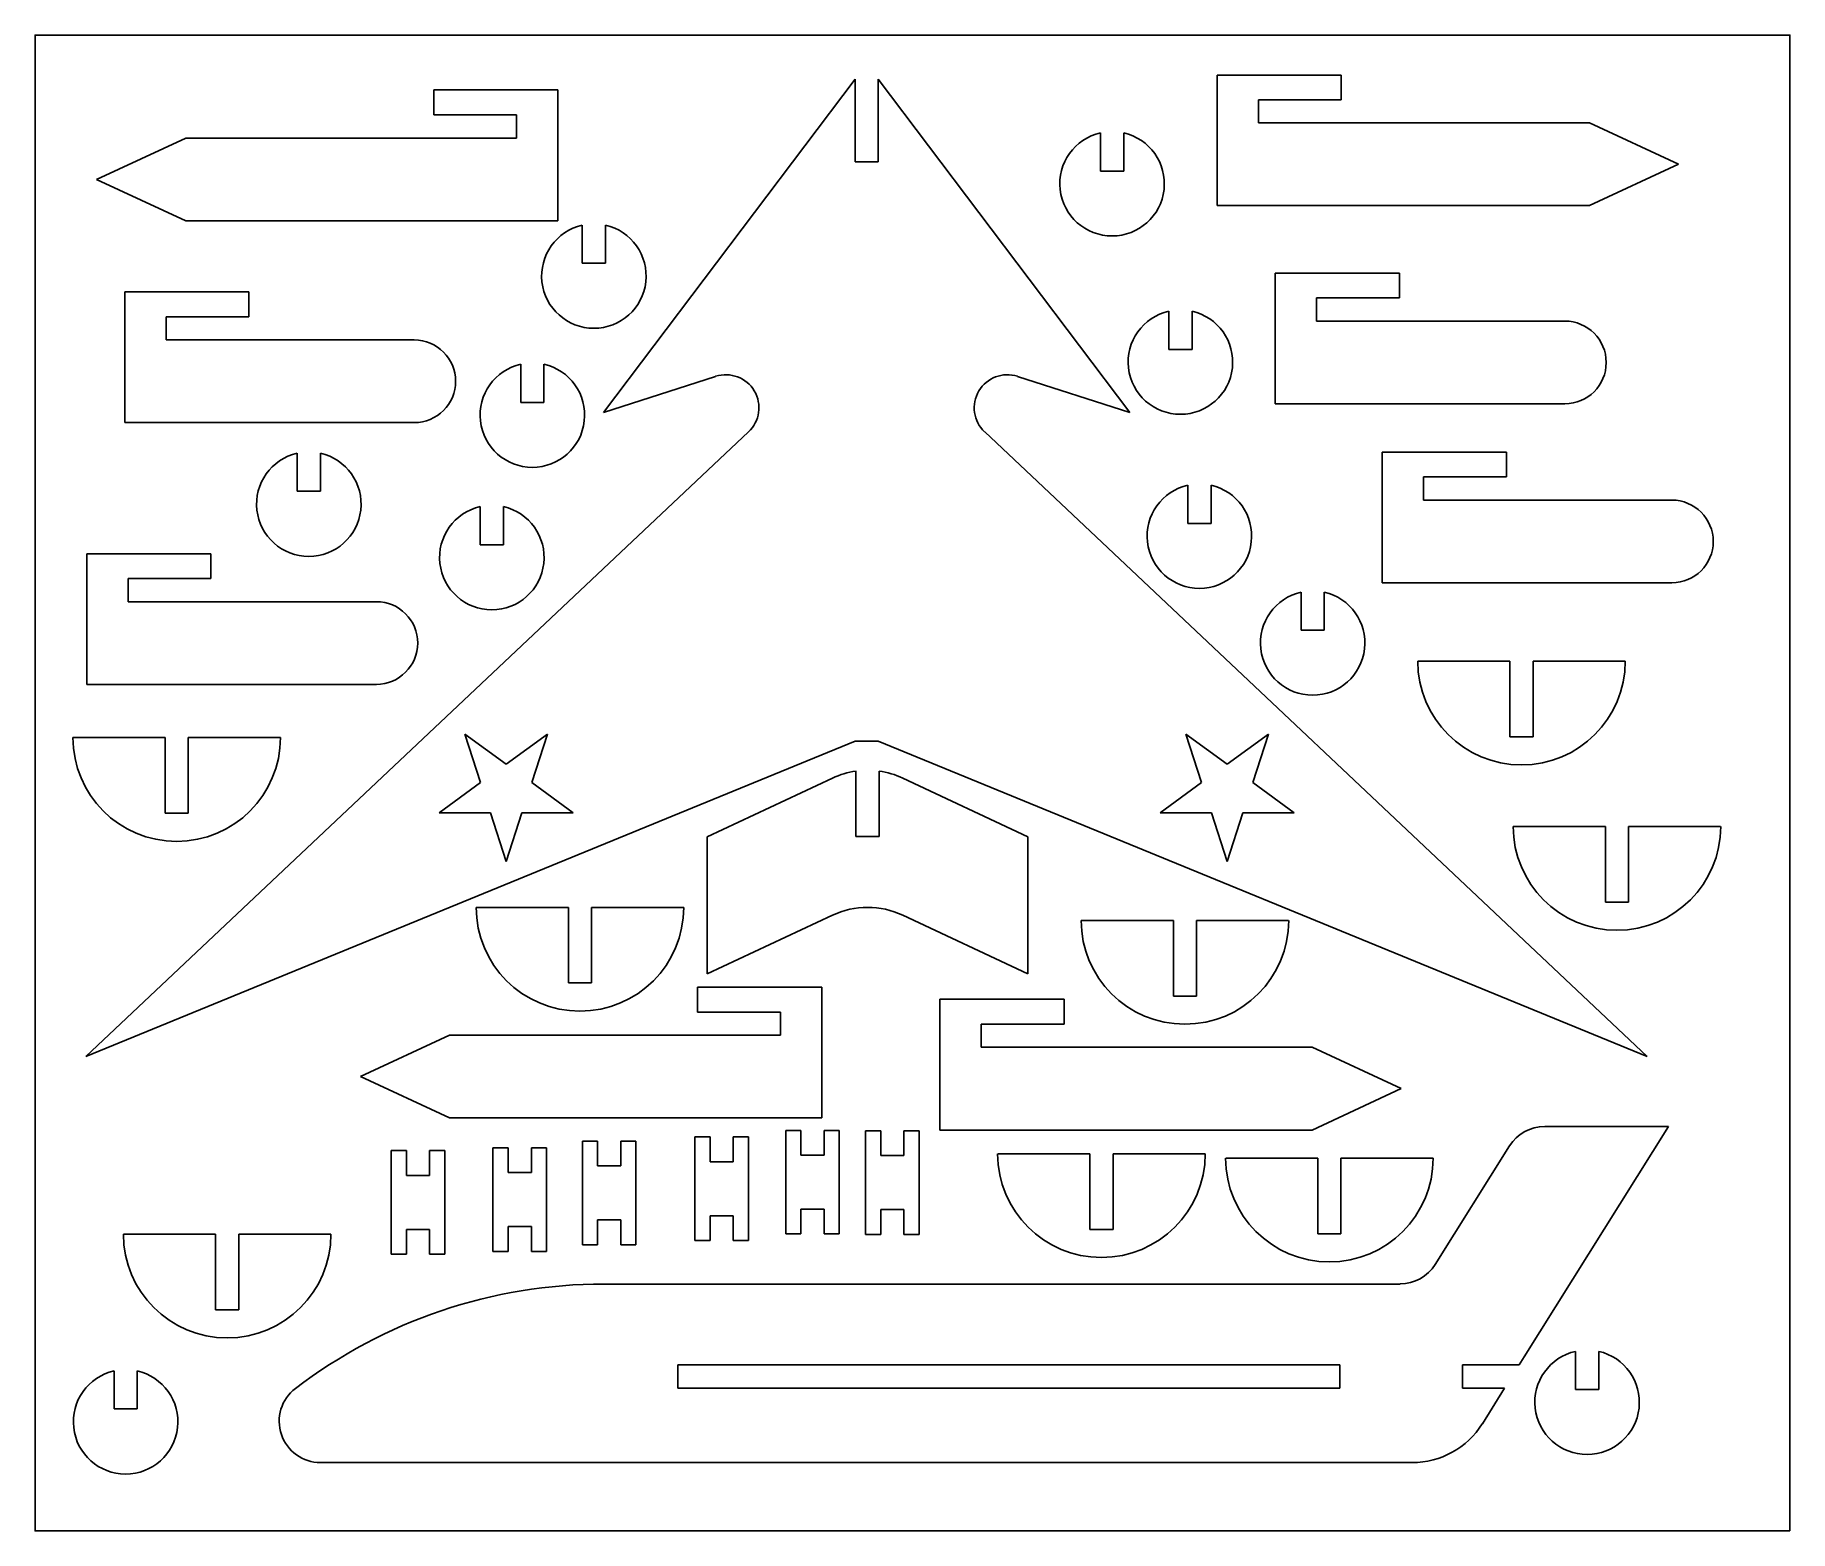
# Model space of a CAD drawing. Extents: x -1 to 151, y 449 to 578.
import ezdxf

# ---------------------------------------------------------------- set-up
doc = ezdxf.new("R2010")
doc.units = 0
doc.header["$MEASUREMENT"] = 0
doc.layers.get('0').update_dxf_attribs({"linetype": 'CONTINUOUS'})

msp = doc.modelspace()

# ---------------------------------------------------------------- linework, layer by layer
for p, q in [((69.82, 574.35), (48.1, 545.56)), ((69.82, 574.35), (69.82, 567.2)), ((71.82, 574.35), (71.82, 567.2)), ((71.82, 574.35), (93.53, 545.56)), ((111.79, 574.7), (101.08, 574.7)), ((101.08, 563.42), (101.08, 574.7)), ((111.79, 572.56), (111.79, 574.7)), ((33.46, 571.26), (33.46, 573.41)), ((33.46, 573.41), (44.17, 573.41)), ((44.17, 562.12), (44.17, 573.41)), ((40.6, 571.26), (33.46, 571.26)), ((40.6, 569.26), (40.6, 571.26)), ((104.65, 570.56), (104.65, 572.56)), ((104.65, 572.56), (111.79, 572.56)), ((91.01, 566.41), (91.01, 569.7)), ((93.01, 566.41), (93.01, 569.7)), ((104.65, 570.56), (133.22, 570.56)), ((104.65, 570.56), (133.22, 570.56)), ((140.91, 566.99), (133.22, 570.56)), ((4.34, 565.69), (12.03, 569.26)), ((40.6, 569.26), (12.03, 569.26)), ((40.6, 569.26), (12.03, 569.26)), ((69.82, 567.2), (71.82, 567.2)), ((133.22, 563.42), (140.91, 566.99)), ((12.03, 562.12), (4.34, 565.69)), ((91.01, 566.41), (93.01, 566.41)), ((40.6, 562.12), (12.03, 562.12)), ((40.6, 562.12), (44.17, 562.12)), ((104.65, 563.42), (101.08, 563.42)), ((104.65, 563.42), (133.22, 563.42)), ((46.27, 558.45), (46.27, 561.74)), ((48.27, 558.45), (48.27, 561.74)), ((46.27, 558.45), (48.27, 558.45)), ((116.81, 557.59), (106.1, 557.59)), ((106.1, 546.3), (106.1, 557.59)), ((116.81, 555.45), (116.81, 557.59)), ((17.48, 555.97), (6.76, 555.97)), ((6.76, 544.68), (6.76, 555.97)), ((17.48, 553.82), (17.48, 555.97)), ((109.67, 553.45), (109.67, 555.45)), ((109.67, 555.45), (116.81, 555.45)), ((10.33, 551.82), (10.33, 553.82)), ((10.33, 553.82), (17.48, 553.82)), ((96.91, 551.01), (96.91, 554.3)), ((98.91, 551.01), (98.91, 554.3)), ((109.67, 553.45), (131.1, 553.45)), ((10.33, 551.82), (31.76, 551.82)), ((96.91, 551.01), (98.91, 551.01)), ((40.96, 546.43), (40.96, 549.72)), ((42.96, 546.43), (42.96, 549.72)), ((48.1, 545.56), (57.78, 548.68)), ((93.53, 545.56), (83.85, 548.68)), ((40.96, 546.43), (42.96, 546.43)), ((109.67, 546.3), (106.1, 546.3)), ((131.1, 546.3), (109.67, 546.3)), ((10.33, 544.68), (6.76, 544.68)), ((31.76, 544.68), (10.33, 544.68)), ((60.62, 543.88), (3.42, 489.93)), ((81.01, 543.88), (138.22, 489.93)), ((21.66, 538.75), (21.66, 542.04)), ((23.66, 538.75), (23.66, 542.04)), ((126.05, 542.14), (115.34, 542.14)), ((115.34, 530.85), (115.34, 542.14)), ((126.05, 540), (126.05, 542.14)), ((118.91, 538), (118.91, 540)), ((118.91, 540), (126.05, 540)), ((21.66, 538.75), (23.66, 538.75)), ((98.55, 535.98), (98.55, 539.27)), ((100.55, 535.98), (100.55, 539.27)), ((118.91, 538), (140.34, 538)), ((37.46, 534.14), (37.46, 537.43)), ((39.46, 534.14), (39.46, 537.43)), ((98.55, 535.98), (100.55, 535.98)), ((14.2, 533.36), (3.49, 533.36)), ((3.49, 522.08), (3.49, 533.36)), ((14.2, 531.22), (14.2, 533.36)), ((37.46, 534.14), (39.46, 534.14)), ((7.06, 529.22), (7.06, 531.22)), ((7.06, 531.22), (14.2, 531.22)), ((118.91, 530.85), (115.34, 530.85)), ((140.34, 530.85), (118.91, 530.85)), ((7.06, 529.22), (28.49, 529.22)), ((108.33, 526.75), (108.33, 530.04)), ((110.33, 526.75), (110.33, 530.04)), ((108.33, 526.75), (110.33, 526.75)), ((118.41, 524.08), (126.36, 524.08)), ((126.36, 524.08), (126.36, 517.56)), ((128.36, 524.08), (128.36, 517.56)), ((128.36, 524.08), (136.32, 524.08)), ((7.06, 522.08), (3.49, 522.08)), ((28.49, 522.08), (7.06, 522.08)), ((2.29, 517.48), (10.25, 517.48)), ((3.42, 489.93), (69.82, 517.16)), ((10.25, 517.48), (10.25, 510.96)), ((12.25, 517.48), (20.2, 517.48)), ((12.25, 517.48), (12.25, 510.96)), ((36.12, 517.79), (39.69, 515.19)), ((37.48, 513.59), (36.12, 517.79)), ((39.69, 515.19), (43.27, 517.79)), ((43.27, 517.79), (41.9, 513.59)), ((69.82, 517.16), (71.82, 517.16)), ((138.22, 489.93), (71.82, 517.16)), ((101.94, 515.19), (98.37, 517.79)), ((98.37, 517.79), (99.73, 513.59)), ((105.52, 517.79), (101.94, 515.19)), ((104.15, 513.59), (105.52, 517.79)), ((126.36, 517.56), (128.36, 517.56)), ((57.04, 508.91), (67.86, 513.98)), ((84.75, 508.91), (73.93, 513.98)), ((33.91, 510.99), (37.48, 513.59)), ((41.9, 513.59), (45.48, 510.99)), ((99.73, 513.59), (96.16, 510.99)), ((107.73, 510.99), (104.15, 513.59)), ((10.25, 510.96), (12.25, 510.96)), ((38.33, 510.99), (33.91, 510.99)), ((39.69, 506.79), (38.33, 510.99)), ((41.06, 510.99), (39.69, 506.79)), ((45.48, 510.99), (41.06, 510.99)), ((96.16, 510.99), (100.58, 510.99)), ((100.58, 510.99), (101.94, 506.79)), ((101.94, 506.79), (103.31, 510.99)), ((103.31, 510.99), (107.73, 510.99)), ((126.64, 509.8), (134.6, 509.8)), ((134.6, 509.8), (134.6, 503.27)), ((136.6, 509.8), (144.55, 509.8)), ((136.6, 509.8), (136.6, 503.27)), ((57.04, 508.91), (57.04, 497.07)), ((71.9, 508.95), (69.9, 508.95)), ((84.75, 508.91), (84.75, 497.07)), ((134.6, 503.27), (136.6, 503.27)), ((37.12, 502.82), (45.07, 502.82)), ((45.07, 502.82), (45.07, 496.3)), ((47.07, 502.82), (55.03, 502.82)), ((47.07, 502.82), (47.07, 496.3)), ((57.04, 497.07), (67.86, 502.15)), ((84.75, 497.07), (73.93, 502.15)), ((89.34, 501.69), (97.3, 501.69)), ((97.3, 501.69), (97.3, 495.16)), ((99.3, 501.69), (107.25, 501.69)), ((99.3, 501.69), (99.3, 495.16)), ((45.07, 496.3), (47.07, 496.3)), ((56.22, 493.78), (56.22, 495.92)), ((56.22, 495.92), (66.94, 495.92)), ((66.94, 484.63), (66.94, 495.92)), ((87.86, 494.88), (77.15, 494.88)), ((77.15, 483.59), (77.15, 494.88)), ((87.86, 492.74), (87.86, 494.88)), ((97.3, 495.16), (99.3, 495.16)), ((63.37, 493.78), (56.22, 493.78)), ((63.37, 491.78), (63.37, 493.78)), ((80.72, 490.74), (80.72, 492.74)), ((80.72, 492.74), (87.86, 492.74)), ((27.11, 488.21), (34.8, 491.78)), ((63.37, 491.78), (34.8, 491.78)), ((63.37, 491.78), (34.8, 491.78)), ((80.72, 490.74), (109.29, 490.74)), ((80.72, 490.74), (109.29, 490.74)), ((116.98, 487.17), (109.29, 490.74)), ((34.8, 484.63), (27.11, 488.21)), ((109.29, 483.59), (116.98, 487.17)), ((63.37, 484.63), (34.8, 484.63)), ((63.37, 484.63), (66.94, 484.63)), ((63.84, 474.62), (63.84, 483.56)), ((64.36, 483.56), (63.84, 483.56)), ((64.36, 483.56), (65.15, 483.56)), ((65.15, 481.42), (65.15, 483.56)), ((67.15, 483.56), (67.93, 483.56)), ((67.15, 481.42), (67.15, 483.56)), ((67.93, 483.56), (67.15, 483.56)), ((67.15, 481.42), (67.15, 483.56)), ((67.93, 483.56), (68.45, 483.56)), ((68.45, 474.62), (68.45, 483.56)), ((70.72, 474.58), (70.72, 483.52)), ((71.24, 483.52), (70.72, 483.52)), ((71.24, 483.52), (72.03, 483.52)), ((72.03, 481.38), (72.03, 483.52)), ((74.03, 483.52), (74.81, 483.52)), ((74.03, 481.38), (74.03, 483.52)), ((74.81, 483.52), (74.03, 483.52)), ((74.03, 481.38), (74.03, 483.52)), ((74.81, 483.52), (75.34, 483.52)), ((75.34, 474.58), (75.34, 483.52)), ((80.72, 483.59), (77.15, 483.59)), ((80.72, 483.59), (109.29, 483.59)), ((127.59, 463.99), (140.06, 483.9)), ((140.06, 483.9), (129.36, 483.9)), ((129.41, 483.9), (129.36, 483.9)), ((29.78, 472.87), (29.78, 481.82)), ((30.31, 481.82), (29.78, 481.82)), ((30.31, 481.82), (31.09, 481.82)), ((31.09, 479.67), (31.09, 481.82)), ((33.09, 481.82), (33.88, 481.82)), ((33.09, 479.67), (33.09, 481.82)), ((33.88, 481.82), (33.09, 481.82)), ((33.09, 479.67), (33.09, 481.82)), ((33.88, 481.82), (34.4, 481.82)), ((34.4, 472.87), (34.4, 481.82)), ((38.56, 473.11), (38.56, 482.05)), ((39.08, 482.05), (38.56, 482.05)), ((39.08, 482.05), (39.87, 482.05)), ((39.87, 479.91), (39.87, 482.05)), ((41.87, 482.05), (42.65, 482.05)), ((41.87, 479.91), (41.87, 482.05)), ((42.65, 482.05), (41.87, 482.05)), ((41.87, 479.91), (41.87, 482.05)), ((42.65, 482.05), (43.18, 482.05)), ((43.18, 473.11), (43.18, 482.05)), ((46.28, 473.69), (46.28, 482.64)), ((46.81, 482.64), (46.28, 482.64)), ((46.81, 482.64), (47.59, 482.64)), ((47.59, 480.49), (47.59, 482.64)), ((49.59, 482.64), (50.38, 482.64)), ((49.59, 480.49), (49.59, 482.64)), ((50.38, 482.64), (49.59, 482.64)), ((49.59, 480.49), (49.59, 482.64)), ((50.38, 482.64), (50.9, 482.64)), ((50.9, 473.69), (50.9, 482.64)), ((56, 474.04), (56, 482.99)), ((56.52, 482.99), (56, 482.99)), ((56.52, 482.99), (57.3, 482.99)), ((57.3, 480.84), (57.3, 482.99)), ((59.3, 482.99), (60.09, 482.99)), ((59.3, 480.84), (59.3, 482.99)), ((60.09, 482.99), (59.3, 482.99)), ((59.3, 480.84), (59.3, 482.99)), ((60.09, 482.99), (60.61, 482.99)), ((60.61, 474.04), (60.61, 482.99)), ((119.91, 471.97), (126.33, 482.22)), ((47.59, 480.49), (48.59, 480.49)), ((49.59, 480.49), (48.59, 480.49)), ((49.59, 480.49), (48.59, 480.49)), ((57.3, 480.84), (58.3, 480.84)), ((59.3, 480.84), (58.3, 480.84)), ((59.3, 480.84), (58.3, 480.84)), ((65.15, 481.42), (66.15, 481.42)), ((67.15, 481.42), (66.15, 481.42)), ((67.15, 481.42), (66.15, 481.42)), ((72.03, 481.38), (73.03, 481.38)), ((74.03, 481.38), (73.03, 481.38)), ((74.03, 481.38), (73.03, 481.38)), ((82.14, 481.54), (90.09, 481.54)), ((90.09, 481.54), (90.09, 475.01)), ((92.09, 481.54), (100.05, 481.54)), ((92.09, 481.54), (92.09, 475.01)), ((101.82, 481.16), (109.77, 481.16)), ((109.77, 481.16), (109.77, 474.63)), ((111.77, 481.16), (119.73, 481.16)), ((111.77, 481.16), (111.77, 474.63)), ((31.09, 479.67), (32.09, 479.67)), ((33.09, 479.67), (32.09, 479.67)), ((33.09, 479.67), (32.09, 479.67)), ((39.87, 479.91), (40.87, 479.91)), ((41.87, 479.91), (40.87, 479.91)), ((41.87, 479.91), (40.87, 479.91)), ((47.59, 475.83), (48.59, 475.83)), ((47.59, 475.83), (47.59, 473.69)), ((49.59, 475.83), (48.59, 475.83)), ((49.59, 475.83), (48.59, 475.83)), ((49.59, 475.83), (49.59, 473.69)), ((49.59, 475.83), (49.59, 473.69)), ((57.3, 476.18), (58.3, 476.18)), ((57.3, 476.18), (57.3, 474.04)), ((59.3, 476.18), (58.3, 476.18)), ((59.3, 476.18), (58.3, 476.18)), ((59.3, 476.18), (59.3, 474.04)), ((59.3, 476.18), (59.3, 474.04)), ((65.15, 476.76), (66.15, 476.76)), ((65.15, 476.76), (65.15, 474.62)), ((67.15, 476.76), (66.15, 476.76)), ((67.15, 476.76), (66.15, 476.76)), ((67.15, 476.76), (67.15, 474.62)), ((67.15, 476.76), (67.15, 474.62)), ((72.03, 476.72), (73.03, 476.72)), ((72.03, 476.72), (72.03, 474.58)), ((74.03, 476.72), (73.03, 476.72)), ((74.03, 476.72), (73.03, 476.72)), ((74.03, 476.72), (74.03, 474.58)), ((74.03, 476.72), (74.03, 474.58)), ((6.65, 474.59), (14.61, 474.59)), ((14.61, 474.59), (14.61, 468.06)), ((16.61, 474.59), (24.57, 474.59)), ((16.61, 474.59), (16.61, 468.06)), ((31.09, 475.01), (32.09, 475.01)), ((31.09, 475.01), (31.09, 472.87)), ((33.09, 475.01), (32.09, 475.01)), ((33.09, 475.01), (32.09, 475.01)), ((33.09, 475.01), (33.09, 472.87)), ((33.09, 475.01), (33.09, 472.87)), ((39.87, 475.25), (40.87, 475.25)), ((39.87, 475.25), (39.87, 473.11)), ((41.87, 475.25), (40.87, 475.25)), ((41.87, 475.25), (40.87, 475.25)), ((41.87, 475.25), (41.87, 473.11)), ((41.87, 475.25), (41.87, 473.11)), ((65.15, 474.62), (63.84, 474.62)), ((67.93, 474.62), (67.15, 474.62)), ((67.15, 474.62), (68.45, 474.62)), ((72.03, 474.58), (70.72, 474.58)), ((74.81, 474.58), (74.03, 474.58)), ((74.03, 474.58), (75.34, 474.58)), ((90.09, 475.01), (92.09, 475.01)), ((109.77, 474.63), (111.77, 474.63)), ((31.09, 472.87), (29.78, 472.87)), ((33.88, 472.87), (33.09, 472.87)), ((33.09, 472.87), (34.4, 472.87)), ((39.87, 473.11), (38.56, 473.11)), ((42.65, 473.11), (41.87, 473.11)), ((41.87, 473.11), (43.18, 473.11)), ((47.59, 473.69), (46.28, 473.69)), ((50.38, 473.69), (49.59, 473.69)), ((49.59, 473.69), (50.9, 473.69)), ((57.3, 474.04), (56, 474.04)), ((60.09, 474.04), (59.3, 474.04)), ((59.3, 474.04), (60.61, 474.04)), ((48.15, 470.29), (96.5, 470.29)), ((96.5, 470.29), (116.88, 470.29)), ((14.61, 468.06), (16.61, 468.06)), ((127.59, 463.99), (127.15, 463.3)), ((132.02, 461.18), (132.02, 464.47)), ((134.02, 461.18), (134.02, 464.47)), ((5.84, 459.5), (5.84, 462.79)), ((7.84, 459.5), (7.84, 462.79)), ((54.53, 463.3), (54.53, 461.3)), ((54.53, 463.3), (111.67, 463.3)), ((111.67, 463.3), (111.67, 461.3)), ((122.27, 463.3), (122.27, 461.99)), ((122.27, 463.3), (127.15, 463.3)), ((54.53, 461.3), (111.67, 461.3)), ((122.27, 461.99), (122.27, 461.3)), ((122.27, 461.3), (125.9, 461.3)), ((123.98, 458.22), (125.9, 461.3)), ((132.02, 461.18), (134.02, 461.18)), ((5.84, 459.5), (7.84, 459.5)), ((23.67, 454.87), (117.92, 454.87))]:
    msp.add_line(p, q)
msp.add_lwpolyline([(150.53, 448.97), (150.53, 578.15), (-0.97, 578.15), (-0.97, 448.97)], close=True)
for points in [[(69.9, 514.59), (69.9, 508.95)], [(71.9, 514.59), (71.9, 508.95)]]:
    msp.add_lwpolyline(points)
for centre, radius, start, end in [((92.01, 565.31), 4.51, 102.8198, 77.1802), ((47.27, 557.34), 4.51, 102.8198, 77.1802), ((97.91, 549.91), 4.51, 102.8198, 77.1802), ((131.1, 549.88), 3.57, 270, 90), ((31.76, 548.25), 3.57, 270, 90), ((41.96, 545.33), 4.51, 102.8198, 77.1802), ((58.66, 545.96), 2.86, 313.3284, 107.8672), ((82.97, 545.96), 2.86, 72.1328, 226.6716), ((22.66, 537.64), 4.51, 102.8198, 77.1802), ((99.55, 534.88), 4.51, 102.8198, 77.1802), ((140.34, 534.42), 3.57, 270, 90), ((38.46, 533.03), 4.51, 102.8198, 77.1802), ((28.49, 525.65), 3.57, 270, 90), ((109.33, 525.65), 4.51, 102.8198, 77.1802), ((127.36, 524.08), 8.96, 180, 0), ((11.25, 517.48), 8.96, 180, 0), ((70.9, 507.52), 7.14, 98.0478, 115.1288), ((70.9, 507.52), 7.14, 64.8712, 81.9522), ((135.6, 509.8), 8.96, 180, 0), ((46.07, 502.82), 8.96, 180, 0), ((70.9, 495.68), 7.14, 64.8712, 115.1288), ((98.3, 501.69), 8.96, 180, 0), ((129.36, 480.33), 3.57, 90, 147.9447), ((91.09, 481.54), 8.96, 180, 0), ((110.77, 481.16), 8.96, 180, 0), ((15.61, 474.59), 8.96, 180, 0), ((116.88, 473.87), 3.57, 270, 327.9447), ((48.15, 426.41), 43.88, 90, 127.3919), ((133.02, 460.08), 4.51, 102.8198, 77.1802), ((6.84, 458.39), 4.51, 102.8198, 77.1802), ((23.67, 458.44), 3.57, 127.3919, 270), ((117.92, 462.01), 7.14, 270, 327.9447)]:
    msp.add_arc(centre, radius, start, end)

doc.saveas('drawing.dxf')
